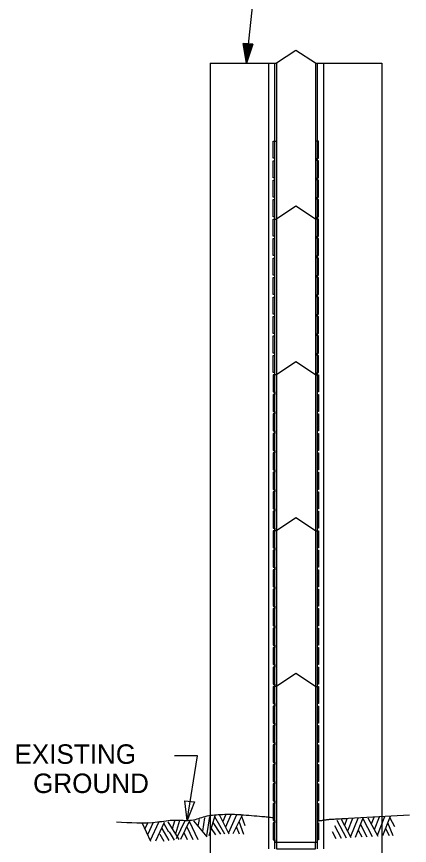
# Model space of a CAD drawing. Extents: x 0 to 71.1, y -5.3 to 55.7.
# Drawn here: x 27.29 to 32.33, y 33.01 to 43.65 of the extents above; entities that cross this region are included whole.
import ezdxf

# ---------------------------------------------------------------- set-up
doc = ezdxf.new("R2010")
doc.units = 0
for name, color, linetype in [('Arrowhead Terminators', 7, 'Continuous'), ('Dimension Lines', 7, 'Continuous'), ('Mis Object Lines', 7, 'Continuous'), ('Mis Object Lines Hidden', 7, 'Continuous'), ('Miscellaneous Lines', 7, 'Continuous'), ('sub prestressed concrete pile lines', 7, 'Continuous'), ('Text', 7, 'Continuous')]:
    doc.layers.add(name, color=color, linetype=linetype)

msp = doc.modelspace()

# ---------------------------------------------------------------- linework, layer by layer
at = {"layer": 'Arrowhead Terminators'}
msp.add_lwpolyline([(30.26, 43.301), (30.273, 43.3), (30.24, 43.052), (30.285, 43.299), (30.298, 43.298), (30.24, 43.052), (30.31, 43.297), (30.322, 43.296), (30.24, 43.052), (30.198, 43.306), (30.21, 43.305), (30.24, 43.052), (30.223, 43.304), (30.235, 43.303), (30.24, 43.052), (30.248, 43.302), (30.322, 43.296), (30.198, 43.306), (30.24, 43.052), (30.322, 43.296)], dxfattribs=at)
msp.add_lwpolyline([(29.478, 33.331), (29.449, 33.587), (29.573, 33.571)], close=True, dxfattribs=at)
at = {"layer": 'Dimension Lines'}
for points in [[(30.24, 43.052), (30.389, 44.461), (30.804, 44.461)], [(29.478, 33.331), (29.61, 34.161), (29.318, 34.161)]]:
    msp.add_lwpolyline(points, dxfattribs=at)
at = {"layer": 'Mis Object Lines'}
for p, q in [((30.874, 43.218), (30.624, 43.052)), ((31.124, 43.052), (30.874, 43.218)), ((30.624, 43.052), (30.624, 42.052)), ((31.124, 43.052), (31.124, 42.052)), ((30.874, 41.218), (30.624, 41.052)), ((31.124, 41.052), (30.874, 41.218)), ((30.874, 39.218), (30.624, 39.052)), ((31.124, 39.052), (30.874, 39.218)), ((30.603, 38.083), (30.603, 38.052)), ((31.145, 38.083), (31.145, 38.052)), ((30.874, 37.218), (30.624, 37.052)), ((31.124, 37.052), (30.874, 37.218)), ((30.603, 36.083), (30.603, 36.052)), ((31.145, 36.083), (31.145, 36.052)), ((30.874, 35.218), (30.624, 35.052)), ((31.124, 35.052), (30.874, 35.218)), ((30.603, 34.083), (30.603, 34.052)), ((31.145, 34.083), (31.145, 34.052)), ((28.898, 33.307), (29.011, 33.066)), ((28.975, 33.307), (28.937, 33.224)), ((29.044, 33.307), (28.971, 33.15)), ((29.113, 33.307), (29.005, 33.077)), ((29.185, 33.307), (29.073, 33.066)), ((29.231, 33.315), (29.373, 33.09)), ((29.318, 33.326), (29.287, 33.226)), ((29.381, 33.334), (29.328, 33.162)), ((29.448, 33.33), (29.338, 33.097)), ((29.508, 33.33), (29.394, 33.088)), ((29.504, 33.323), (29.615, 33.09)), ((29.559, 33.327), (29.731, 33.122)), ((29.632, 33.346), (29.617, 33.259)), ((29.7, 33.366), (29.675, 33.195)), ((29.766, 33.385), (29.728, 33.134)), ((29.833, 33.392), (29.759, 33.136)), ((29.808, 33.305), (29.905, 33.158)), ((29.831, 33.385), (29.96, 33.161)), ((29.896, 33.401), (30.015, 33.162)), ((29.973, 33.403), (29.937, 33.318)), ((30.041, 33.405), (29.973, 33.246)), ((30.11, 33.407), (30.01, 33.173)), ((30.183, 33.402), (30.064, 33.163)), ((30.14, 33.325), (30.203, 33.158)), ((30.175, 33.387), (30.219, 33.27)), ((31.399, 33.338), (31.52, 33.11)), ((31.453, 33.348), (31.579, 33.113)), ((31.528, 33.352), (31.496, 33.27)), ((31.599, 33.356), (31.535, 33.196)), ((32.33, 33.399), (31.547, 33.357)), ((31.667, 33.36), (31.573, 33.125)), ((31.734, 33.364), (31.635, 33.116)), ((31.732, 33.357), (31.853, 33.128)), ((31.797, 33.367), (31.923, 33.132)), ((31.875, 33.371), (31.841, 33.286)), ((31.943, 33.375), (31.878, 33.214)), ((32.012, 33.378), (31.917, 33.142)), ((32.084, 33.382), (31.985, 33.135)), ((32.05, 33.307), (32.118, 33.141)), ((32.078, 33.367), (32.137, 33.256)), ((29.155, 33.229), (29.245, 33.074)), ((29.179, 33.296), (29.242, 33.187)), ((29.473, 33.253), (29.55, 33.089)), ((29.788, 33.231), (29.841, 33.149)), ((30.109, 33.255), (30.148, 33.161)), ((31.37, 33.267), (31.455, 33.106)), ((31.673, 33.208), (31.719, 33.121)), ((31.701, 33.28), (31.783, 33.124)), ((32.023, 33.229), (32.07, 33.139)), ((29.129, 33.157), (29.179, 33.068)), ((29.247, 33.187), (29.313, 33.082)), ((29.437, 33.18), (29.478, 33.088)), ((31.34, 33.192), (31.387, 33.103)), ((31.145, 33.052), (30.603, 33.052))]:
    msp.add_line(p, q, dxfattribs=at)
for points in [[(30.603, 41.083), (30.582, 41.083), (30.582, 41.302), (30.603, 41.302), (30.603, 41.333), (30.582, 41.333), (30.582, 41.552), (30.603, 41.552), (30.603, 41.583), (30.582, 41.583), (30.582, 41.802), (30.603, 41.802), (30.603, 41.833), (30.582, 41.833), (30.582, 42.052), (30.624, 42.052)], [(31.145, 41.083), (31.166, 41.083), (31.166, 41.302), (31.145, 41.302), (31.145, 41.333), (31.166, 41.333), (31.166, 41.552), (31.145, 41.552), (31.145, 41.583), (31.166, 41.583), (31.166, 41.802), (31.145, 41.802), (31.145, 41.833), (31.166, 41.833), (31.166, 42.052), (31.124, 42.052)], [(30.603, 41.052), (30.603, 41.083)], [(31.145, 41.052), (31.145, 41.083)], [(30.603, 40.083), (30.582, 40.083), (30.582, 40.302), (30.603, 40.302), (30.603, 40.333), (30.582, 40.333), (30.582, 40.552), (30.603, 40.552), (30.603, 40.583), (30.582, 40.583), (30.582, 40.802), (30.603, 40.802), (30.603, 40.833), (30.582, 40.833), (30.582, 41.052), (30.626, 41.052)], [(31.145, 40.083), (31.166, 40.083), (31.166, 40.302), (31.145, 40.302), (31.145, 40.333), (31.166, 40.333), (31.166, 40.552), (31.145, 40.552), (31.145, 40.583), (31.166, 40.583), (31.166, 40.802), (31.145, 40.802), (31.145, 40.833), (31.166, 40.833), (31.166, 41.052), (31.122, 41.052)], [(30.603, 39.083), (30.582, 39.083), (30.582, 39.302), (30.603, 39.302), (30.603, 39.333), (30.582, 39.333), (30.582, 39.552), (30.603, 39.552), (30.603, 39.583), (30.582, 39.583), (30.582, 39.802), (30.603, 39.802), (30.603, 39.833), (30.582, 39.833), (30.582, 40.052), (30.603, 40.052)], [(30.603, 40.052), (30.603, 40.083)], [(31.145, 40.052), (31.145, 40.083)], [(31.145, 39.083), (31.166, 39.083), (31.166, 39.302), (31.145, 39.302), (31.145, 39.333), (31.166, 39.333), (31.166, 39.552), (31.145, 39.552), (31.145, 39.583), (31.166, 39.583), (31.166, 39.802), (31.145, 39.802), (31.145, 39.833), (31.166, 39.833), (31.166, 40.052), (31.145, 40.052)], [(30.626, 39.052), (30.582, 39.052), (30.582, 38.833), (30.603, 38.833), (30.603, 38.802), (30.582, 38.802), (30.582, 38.583), (30.603, 38.583), (30.603, 38.552), (30.582, 38.552), (30.582, 38.333), (30.603, 38.333), (30.603, 38.302), (30.582, 38.302), (30.582, 38.083), (30.603, 38.083)], [(30.603, 39.052), (30.603, 39.083)], [(31.122, 39.052), (31.166, 39.052), (31.166, 38.833), (31.145, 38.833), (31.145, 38.802), (31.166, 38.802), (31.166, 38.583), (31.145, 38.583), (31.145, 38.552), (31.166, 38.552), (31.166, 38.333), (31.145, 38.333), (31.145, 38.302), (31.166, 38.302), (31.166, 38.083), (31.145, 38.083)], [(31.145, 39.052), (31.145, 39.083)], [(30.603, 38.052), (30.582, 38.052), (30.582, 37.833), (30.603, 37.833), (30.603, 37.802), (30.582, 37.802), (30.582, 37.583), (30.603, 37.583), (30.603, 37.552), (30.582, 37.552), (30.582, 37.333), (30.603, 37.333), (30.603, 37.302), (30.582, 37.302), (30.582, 37.083), (30.603, 37.083)], [(31.145, 38.052), (31.166, 38.052), (31.166, 37.833), (31.145, 37.833), (31.145, 37.802), (31.166, 37.802), (31.166, 37.583), (31.145, 37.583), (31.145, 37.552), (31.166, 37.552), (31.166, 37.333), (31.145, 37.333), (31.145, 37.302), (31.166, 37.302), (31.166, 37.083), (31.145, 37.083)], [(30.626, 37.052), (30.582, 37.052), (30.582, 36.833), (30.603, 36.833), (30.603, 36.802), (30.582, 36.802), (30.582, 36.583), (30.603, 36.583), (30.603, 36.552), (30.582, 36.552), (30.582, 36.333), (30.603, 36.333), (30.603, 36.302), (30.582, 36.302), (30.582, 36.083), (30.603, 36.083)], [(30.603, 37.083), (30.603, 37.052)], [(31.122, 37.052), (31.166, 37.052), (31.166, 36.833), (31.145, 36.833), (31.145, 36.802), (31.166, 36.802), (31.166, 36.583), (31.145, 36.583), (31.145, 36.552), (31.166, 36.552), (31.166, 36.333), (31.145, 36.333), (31.145, 36.302), (31.166, 36.302), (31.166, 36.083), (31.145, 36.083)], [(31.145, 37.083), (31.145, 37.052)], [(30.603, 36.052), (30.582, 36.052), (30.582, 35.833), (30.603, 35.833), (30.603, 35.802), (30.582, 35.802), (30.582, 35.583), (30.603, 35.583), (30.603, 35.552), (30.582, 35.552), (30.582, 35.333), (30.603, 35.333), (30.603, 35.302), (30.582, 35.302), (30.582, 35.083), (30.603, 35.083)], [(31.145, 36.052), (31.166, 36.052), (31.166, 35.833), (31.145, 35.833), (31.145, 35.802), (31.166, 35.802), (31.166, 35.583), (31.145, 35.583), (31.145, 35.552), (31.166, 35.552), (31.166, 35.333), (31.145, 35.333), (31.145, 35.302), (31.166, 35.302), (31.166, 35.083), (31.145, 35.083)], [(30.626, 35.052), (30.582, 35.052), (30.582, 34.833), (30.603, 34.833), (30.603, 34.802), (30.582, 34.802), (30.582, 34.583), (30.603, 34.583), (30.603, 34.552), (30.582, 34.552), (30.582, 34.333), (30.603, 34.333), (30.603, 34.302), (30.582, 34.302), (30.582, 34.083), (30.603, 34.083)], [(30.603, 35.083), (30.603, 35.052)], [(31.122, 35.052), (31.166, 35.052), (31.166, 34.833), (31.145, 34.833), (31.145, 34.802), (31.166, 34.802), (31.166, 34.583), (31.145, 34.583), (31.145, 34.552), (31.166, 34.552), (31.166, 34.333), (31.145, 34.333), (31.145, 34.302), (31.166, 34.302), (31.166, 34.083), (31.145, 34.083)], [(31.145, 35.083), (31.145, 35.052)], [(30.603, 34.052), (30.582, 34.052), (30.582, 33.833), (30.603, 33.833), (30.603, 33.802), (30.582, 33.802), (30.582, 33.583), (30.603, 33.583), (30.603, 33.552), (30.582, 33.552), (30.582, 33.333), (30.603, 33.333), (30.603, 33.302), (30.582, 33.302), (30.582, 33.083), (30.603, 33.083)], [(31.145, 34.052), (31.166, 34.052), (31.166, 33.833), (31.145, 33.833), (31.145, 33.802), (31.166, 33.802), (31.166, 33.583), (31.145, 33.583), (31.145, 33.552), (31.166, 33.552), (31.166, 33.333), (31.145, 33.333), (31.145, 33.302), (31.166, 33.302), (31.166, 33.083), (31.145, 33.083)], [(30.603, 33.083), (30.603, 33.052)], [(31.145, 33.083), (31.145, 33.052)]]:
    msp.add_lwpolyline(points, dxfattribs=at)
for points in [[(30.193, 33.401), (30.147, 33.405), (29.903, 33.405), (29.708, 33.381), (29.537, 33.334), (29.318, 33.334), (29.099, 33.31), (28.571, 33.312)], [(30.582, 33.366), (30.511, 33.374), (30.475, 33.378), (30.439, 33.381), (30.303, 33.392), (30.166, 33.403)], [(31.547, 33.357), (31.435, 33.351), (31.38, 33.348), (31.352, 33.346), (31.324, 33.345), (31.279, 33.341), (31.234, 33.335), (31.19, 33.328), (31.145, 33.322)]]:
    msp.add_spline(points, degree=3, dxfattribs=at)
at = {"layer": 'Mis Object Lines Hidden'}
for p, q in [((30.624, 42.052), (30.624, 33.052)), ((31.124, 42.052), (31.124, 33.052))]:
    msp.add_line(p, q, dxfattribs=at)
at = {"layer": 'Miscellaneous Lines'}
msp.add_lwpolyline([(30.624, 32.968), (31.124, 32.968), (31.124, 33.052), (30.624, 33.052)], close=True, dxfattribs=at)
at = {"layer": 'sub prestressed concrete pile lines'}
for p, q in [((29.773, 43.052), (30.624, 43.052)), ((29.773, 43.052), (29.773, 32.052)), ((30.523, 43.052), (30.523, 32.968)), ((30.601, 43.052), (30.601, 42.052)), ((31.124, 43.052), (31.976, 43.052)), ((31.148, 43.052), (31.148, 42.052)), ((31.226, 43.052), (31.226, 32.968)), ((31.976, 43.052), (31.976, 32.052)), ((30.601, 42.052), (30.601, 33.083)), ((31.148, 42.052), (31.148, 33.083)), ((30.601, 33.083), (30.601, 32.968)), ((31.148, 33.083), (31.148, 32.968))]:
    msp.add_line(p, q, dxfattribs=at)

# ---------------------------------------------------------------- texts
at = {"layer": 'Text'}
for s, p in [('EXISTING', (27.264, 34.06)), ('GROUND', (27.503, 33.685))]:
    msp.add_text(s, height=0.25, dxfattribs=at).set_placement(p)

doc.saveas('drawing.dxf')
